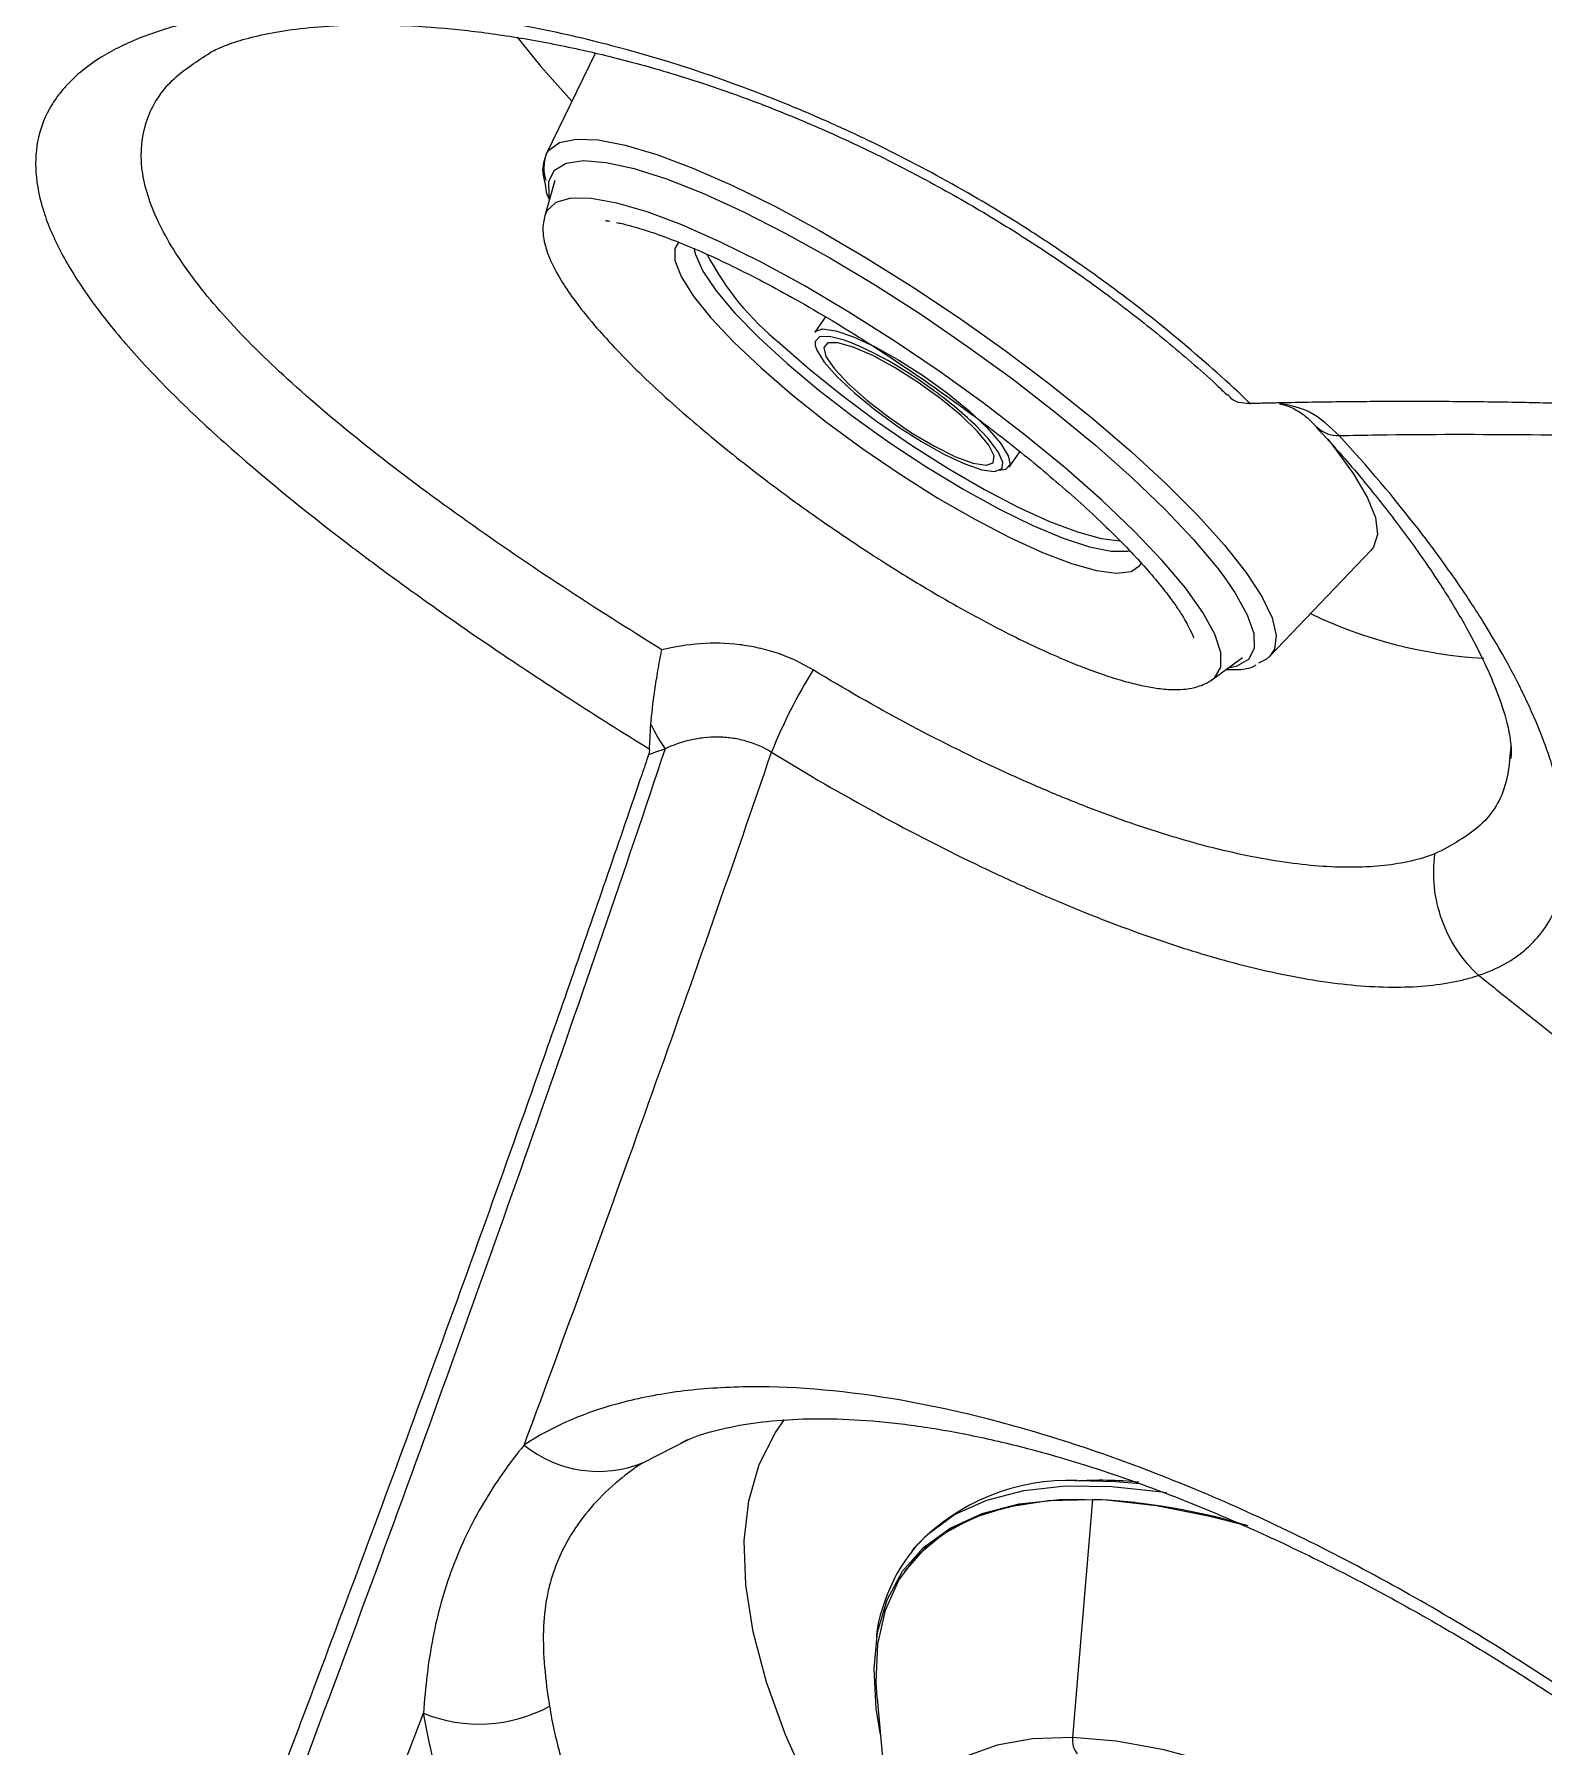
# Model space of a CAD drawing. Extents: x 398 to 508, y 623 to 782.
# Drawn here: x 490.089 to 493.027, y 723.724 to 727.055 of the extents above; entities that cross this region are included whole.
import ezdxf

# ---------------------------------------------------------------- set-up
doc = ezdxf.new("R2010")
doc.units = 0
doc.header["$MEASUREMENT"] = 0
doc.layers.add('GEOMETRY', color=2, linetype='Continuous', lineweight=25)

msp = doc.modelspace()

# ---------------------------------------------------------------- linework, layer by layer
at = {"layer": 'GEOMETRY'}
for p, q in [((491.1804, 727.0178), (491.0855, 726.8216)), ((491.102, 726.7707), (491.0827, 726.7021)), ((491.6286, 726.5056), (491.608, 726.4752)), ((492.4534, 726.3365), (492.4557, 726.3366)), ((491.9861, 726.213), (492.0073, 726.243)), ((492.4937, 725.8453), (492.69, 726.0508)), ((492.3828, 725.8007), (492.4403, 725.8428)), ((492.3803, 725.799), (492.3828, 725.8007)), ((491.2734, 724.2765), (491.3634, 724.3224)), ((492.1484, 724.2051), (492.1095, 723.742)), ((491.8052, 724.1147), (491.7975, 724.1051)), ((491.7975, 724.1051), (491.8021, 724.1107)), ((491.7294, 723.8182), (491.7655, 723.4242))]:
    msp.add_line(p, q, dxfattribs=at)
at = {"layer": 'GEOMETRY', "flags": 128}
for points in [[(491.0288, 727.0496), (491.0753, 726.992), (491.1353, 726.9247)], [(491.0855, 726.8216), (491.0905, 726.8296), (491.1115, 726.8445), (491.1436, 726.8512), (491.1864, 726.8495), (491.2391, 726.8393), (491.301, 726.821), (491.3709, 726.7947), (491.4478, 726.761), (491.5304, 726.7203), (491.6172, 726.6733), (491.707, 726.6209), (491.7982, 726.5638), (491.8893, 726.5031), (491.9788, 726.4396), (492.0653, 726.3745), (492.1473, 726.3088), (492.2235, 726.2436), (492.2927, 726.18), (492.3536, 726.1189), (492.4054, 726.0615), (492.4471, 726.0086), (492.478, 725.9612), (492.4978, 725.9199), (492.5059, 725.8856), (492.5024, 725.8587), (492.4937, 725.8453)], [(491.0923, 726.7362), (491.0914, 726.7402), (491.0907, 726.7695), (491.1017, 726.7909), (491.1243, 726.8042), (491.158, 726.8091), (491.2023, 726.8056), (491.2565, 726.7937), (491.2645, 726.7914)], [(491.2645, 726.7914), (491.3195, 726.7736), (491.3904, 726.7456), (491.4679, 726.7102), (491.5507, 726.6681), (491.6373, 726.62), (491.7263, 726.5666), (491.8162, 726.5089), (491.9054, 726.4479), (491.9925, 726.3847), (492.0758, 726.3202), (492.154, 726.2556), (492.2257, 726.1921), (492.2898, 726.1306), (492.3451, 726.0723), (492.3906, 726.0182), (492.4029, 726.0021)], [(491.5036, 726.6119), (491.4236, 726.6515), (491.3493, 726.6842), (491.282, 726.7094), (491.2229, 726.7266), (491.173, 726.7355), (491.1332, 726.736), (491.1043, 726.728), (491.0867, 726.7117), (491.0827, 726.7021)], [(491.3433, 726.6513), (491.3357, 726.6385), (491.336, 726.6148), (491.3481, 726.5838), (491.3717, 726.5464), (491.4061, 726.5035), (491.4505, 726.4562), (491.5036, 726.4058), (491.5642, 726.3535), (491.6307, 726.3007), (491.7013, 726.2488), (491.7742, 726.1991), (491.8475, 726.1529), (491.9193, 726.1115), (491.9878, 726.0758), (492.0512, 726.0468), (492.1078, 726.0252), (492.1562, 726.0117), (492.1952, 726.0065), (492.2236, 726.0098), (492.2408, 726.0216), (492.2441, 726.0275)], [(491.373, 726.6386), (491.3757, 726.6263), (491.3901, 726.5943), (491.4161, 726.556), (491.4528, 726.5125), (491.4992, 726.4648), (491.5542, 726.4144), (491.6161, 726.3626), (491.6833, 726.3108), (491.7539, 726.2604), (491.8261, 726.2128), (491.8979, 726.1693), (491.9673, 726.1311), (492.0323, 726.0993), (492.0914, 726.0746), (492.1427, 726.0578), (492.185, 726.0493), (492.217, 726.0494), (492.2222, 726.0504)], [(492.3828, 725.8007), (492.3866, 725.8039), (492.3984, 725.8242), (492.3985, 725.8524), (492.3868, 725.8879), (492.3635, 725.93), (492.3292, 725.9781), (492.2843, 726.0313), (492.2297, 726.0886), (492.1664, 726.149), (492.0955, 726.2114), (492.0182, 726.2747), (491.936, 726.3378), (491.8503, 726.3996), (491.7627, 726.4589), (491.6746, 726.5147), (491.5877, 726.566), (491.5036, 726.6119)], [(491.608, 726.4752), (491.6089, 726.4765), (491.6234, 726.4818), (491.6488, 726.4784), (491.6835, 726.4666), (491.7254, 726.4472), (491.7717, 726.4212), (491.8197, 726.3905), (491.8662, 726.3568), (491.9084, 726.3223), (491.9436, 726.2892), (491.9696, 726.2596), (491.9847, 726.2352), (491.9881, 726.2178), (491.9795, 726.2082), (491.9671, 726.2066)], [(491.6811, 726.4542), (491.6654, 726.46), (491.6364, 726.4673), (491.6172, 726.4663), (491.6089, 726.4572), (491.6091, 726.4498)], [(491.5409, 726.4534), (491.5979, 726.4034), (491.661, 726.3527), (491.7284, 726.3026), (491.7983, 726.2545), (491.8688, 726.2098), (491.938, 726.1697), (492.0039, 726.1352), (492.0648, 726.1074), (492.1191, 726.0868), (492.1652, 726.0742), (492.2018, 726.0699), (492.2026, 726.0699)], [(491.6091, 726.4498), (491.6121, 726.4405), (491.6266, 726.4173), (491.6515, 726.3889), (491.6851, 726.3572), (491.7255, 726.3243), (491.77, 726.2921), (491.8159, 726.2626), (491.8602, 726.2378), (491.9002, 726.2192), (491.9334, 726.2079), (491.9577, 726.2047), (491.9716, 726.2098), (491.9726, 726.211)], [(491.7514, 726.3105), (491.7964, 726.28), (491.8411, 726.2536), (491.8821, 726.2333), (491.9164, 726.2207), (491.9414, 726.2167), (491.9553, 726.2215), (491.9571, 726.2348), (491.9466, 726.2557), (491.9246, 726.2825), (491.8927, 726.3134), (491.8534, 726.3459), (491.8094, 726.3777), (491.7642, 726.4064), (491.7209, 726.43), (491.6829, 726.4466), (491.653, 726.455), (491.6334, 726.4546), (491.6254, 726.4454), (491.6298, 726.4281), (491.6463, 726.4041), (491.6734, 726.375), (491.7094, 726.343), (491.7514, 726.3105)], [(491.9726, 726.211), (491.9741, 726.2228), (491.9652, 726.2429), (491.9454, 726.2689), (491.92, 726.2953)], [(492.6061, 726.2674), (492.6177, 726.253), (492.656, 726.2009), (492.6832, 726.1545), (492.6989, 726.1147), (492.7028, 726.082), (492.695, 726.0571), (492.69, 726.0508)], [(492.4029, 726.0021), (492.4257, 725.9691), (492.4496, 725.9259), (492.4621, 725.8894), (492.4628, 725.8602), (492.4518, 725.8388), (492.4292, 725.8255), (492.4114, 725.8216)], [(492.4937, 725.8453), (492.4872, 725.8396), (492.4712, 725.8316)], [(491.7812, 723.3349), (491.7277, 723.4148), (491.6585, 723.5288), (491.5996, 723.6398), (491.5513, 723.747), (491.5141, 723.8498), (491.4882, 723.9474), (491.4737, 724.0392), (491.4708, 724.1244), (491.4795, 724.2025), (491.4997, 724.2729), (491.5314, 724.3352), (491.5492, 724.3603)], [(491.8021, 724.1107), (491.8281, 724.1376), (491.8802, 724.1754), (491.9426, 724.2038), (492.0148, 724.2225), (492.0962, 724.2314), (492.1862, 724.2304), (492.2839, 724.2195), (492.2929, 724.2181)], [(492.1189, 724.2416), (492.1939, 724.2401), (492.2414, 724.2359)], [(491.7359, 723.7477), (491.7277, 723.7974), (491.7233, 723.8755), (491.7304, 723.9466), (491.749, 724.01), (491.7789, 724.0652), (491.8199, 724.1118), (491.8717, 724.1494), (491.9338, 724.1776), (492.0056, 724.1962), (492.0865, 724.2051), (492.1759, 724.2041), (492.273, 724.1932), (492.377, 724.1727), (492.441, 724.1561)], [(491.7294, 723.8182), (491.7274, 723.8505), (491.7306, 723.9238), (491.7454, 723.9898), (491.7715, 724.0477), (491.8088, 724.0971), (491.857, 724.1377), (491.9155, 724.169), (491.984, 724.1908), (492.0619, 724.2028), (492.1484, 724.2051)], [(492.2317, 724.199), (492.179, 724.2037), (492.0898, 724.2047), (492.009, 724.1959), (491.9373, 724.1773), (491.8754, 724.1492), (491.8237, 724.1117), (491.7827, 724.0651)], [(492.1095, 723.742), (492.032, 723.7395), (491.9631, 723.7273), (491.9035, 723.7056), (491.8539, 723.6746), (491.8147, 723.6345), (491.7865, 723.5859), (491.7694, 723.5291), (491.7689, 723.5268)], [(493.0429, 723.3568), (492.931, 723.431), (492.8186, 723.4987), (492.7066, 723.5592), (492.5964, 723.6118), (492.4891, 723.6561), (492.3857, 723.6916), (492.2873, 723.7179), (492.1949, 723.7348), (492.1095, 723.742)]]:
    msp.add_lwpolyline(points, dxfattribs=at)
at = {"layer": 'GEOMETRY'}
for centre, radius, start, end in [((491.1578, 726.7952), 0.0769, 159.9023, 198.0466), ((491.8848, 726.8813), 0.549, 207.5889, 231.2086), ((491.3792, 725.7539), 0.7625, 53.2136, 66.6791), ((491.3875, 725.7345), 0.7733, 46.4808, 54.5685), ((492.6254, 726.3305), 0.0561, 225.7378, 272.9765), ((492.9589, 726.7312), 0.8912, 244.3224, 266.8362), ((492.4966, 725.2669), 1.0486, 148.2625, 158.0656), ((491.5673, 725.8436), 0.3075, 205.2368, 215.4538), ((491.1869, 724.4892), 0.2296, 231.0252, 292.1231), ((492.1025, 723.8309), 0.411, 87.7094, 136.3352), ((492.1633, 723.4206), 0.8216, 84.7542, 93.4304), ((492.0915, 722.953), 1.2534, 73.3185, 87.4004), ((490.9547, 724.0571), 0.2891, 248.0449, 298.3376), ((492.1541, 723.7375), 0.0448, 174.3083, 217.4585)]:
    msp.add_arc(centre, radius, start, end, dxfattribs=at)
for points, knots in [([(492.4556, 726.3366), (492.371, 726.4173), (492.2796, 726.4941), (492.1567, 726.5846), (492.1318, 726.6024), (492.0816, 726.6369), (492.0562, 726.6538), (491.9796, 726.7032), (491.9276, 726.7344), (491.8219, 726.7935), (491.7681, 726.8215), (491.6862, 726.8609), (491.6587, 726.8735), (491.6041, 726.8977), (491.5769, 726.9093), (491.4408, 726.9646), (491.3326, 727.0008), (491.1986, 727.0366), (491.172, 727.0433), (491.1194, 727.0555), (491.0934, 727.0611), (491.0162, 727.0765), (490.966, 727.0847), (490.8679, 727.0975), (490.82, 727.102), (490.7501, 727.106), (490.7271, 727.1069), (490.6821, 727.1078), (490.6601, 727.1078), (490.5529, 727.1054), (490.4752, 727.0966), (490.389, 727.0775), (490.3723, 727.0732), (490.3401, 727.0639), (490.3246, 727.0588), (490.2803, 727.0425), (490.2535, 727.0301), (490.2058, 727.0025), (490.1848, 726.9872), (490.1578, 726.9619), (490.1495, 726.9532), (490.1347, 726.935), (490.1281, 726.9257), (490.0993, 726.8774), (490.0892, 726.834), (490.0943, 726.7612), (490.0994, 726.736), (490.116, 726.684), (490.1276, 726.6571), (490.1497, 726.6153), (490.1578, 726.6012), (490.1758, 726.5724), (490.1856, 726.5577), (490.2172, 726.5133), (490.2411, 726.4832), (490.2942, 726.4218), (490.3234, 726.3906), (490.3712, 726.3429), (490.3878, 726.3268), (490.4222, 726.2943), (490.4401, 726.2779), (490.5319, 726.1959), (490.613, 726.1298), (490.7232, 726.0458), (490.7457, 726.0289), (490.7916, 725.9951), (490.815, 725.9781), (490.8857, 725.9275), (490.9338, 725.894), (491.0806, 725.7945), (491.1819, 725.7291), (491.2866, 725.6646)], [0, 0, 0, 0, 0.0625, 0.0625, 0.078125, 0.078125, 0.09375, 0.09375, 0.125, 0.125, 0.15625, 0.15625, 0.171875, 0.171875, 0.1875, 0.1875, 0.25, 0.25, 0.265625, 0.265625, 0.28125, 0.28125, 0.3125, 0.3125, 0.34375, 0.34375, 0.359375, 0.359375, 0.375, 0.375, 0.4375, 0.4375, 0.453125, 0.453125, 0.46875, 0.46875, 0.5, 0.5, 0.53125, 0.53125, 0.546875, 0.546875, 0.5625, 0.5625, 0.625, 0.625, 0.65625, 0.65625, 0.6875, 0.6875, 0.703125, 0.703125, 0.71875, 0.71875, 0.75, 0.75, 0.78125, 0.78125, 0.796875, 0.796875, 0.8125, 0.8125, 0.875, 0.875, 0.890625, 0.890625, 0.90625, 0.90625, 0.9375, 0.9375, 1, 1, 1, 1]), ([(490.4311, 727.019), (490.4346, 727.021), (490.4443, 727.0266), (490.4734, 727.0383), (490.5173, 727.0511), (490.5739, 727.0623), (490.6423, 727.0703), (490.7223, 727.0741), (490.8129, 727.0727), (490.9129, 727.0652), (491.0208, 727.051), (491.1349, 727.0298), (491.2531, 727.0015), (491.3736, 726.966), (491.4949, 726.9236), (491.6157, 726.8743), (491.7362, 726.8183), (491.8558, 726.7557), (491.9739, 726.6868), (492.0882, 726.6128), (492.1971, 726.5349), (492.2989, 726.4535), (492.3702, 726.3924), (492.4054, 726.3581), (492.4112, 726.3525)], [0, 0, 0, 0, 0.022676, 0.063539, 0.105573, 0.149335, 0.194966, 0.242378, 0.291334, 0.341497, 0.392472, 0.443842, 0.495133, 0.545942, 0.596015, 0.645673, 0.694816, 0.744662, 0.794799, 0.84472, 0.893995, 0.942383, 0.9906, 1, 1, 1, 1]), ([(491.3104, 725.8575), (491.2458, 725.8981), (491.1151, 725.9802), (490.9282, 726.108), (490.7521, 726.2386), (490.5986, 726.3661), (490.4719, 726.4888), (490.3776, 726.603), (490.3161, 726.7109), (490.2913, 726.8089), (490.3053, 726.8965), (490.3514, 726.9675), (490.4066, 727.003), (490.4313, 727.0188)], [0, 0, 0, 0, 0.091369, 0.184772, 0.279852, 0.377394, 0.467812, 0.560629, 0.65042, 0.74288, 0.83273, 0.92532, 1, 1, 1, 1]), ([(491.0855, 726.8215), (491.0815, 726.8105), (491.0755, 726.7941), (491.0813, 726.7705), (491.0833, 726.7627)], [0, 0, 0, 0, 0.667906, 1, 1, 1, 1]), ([(491.0833, 726.7627), (491.0839, 726.7563), (491.0846, 726.7475), (491.09, 726.7362), (491.0914, 726.7332)], [0, 0, 0, 0, 0.726637, 1, 1, 1, 1]), ([(491.0827, 726.7021), (491.0817, 726.6977), (491.078, 726.682), (491.0798, 726.6538), (491.0905, 726.6197), (491.1108, 726.5805), (491.1401, 726.537), (491.1749, 726.4934), (491.2168, 726.4469), (491.2607, 726.402), (491.3104, 726.355), (491.3639, 726.3074), (491.4198, 726.2605), (491.472, 726.2188), (491.5212, 726.1811), (491.5719, 726.1435), (491.6089, 726.1175), (491.6298, 726.1029)], [0, 0, 0, 0, 0.026475, 0.094681, 0.174236, 0.261764, 0.333056, 0.422471, 0.490717, 0.561088, 0.632227, 0.702711, 0.770284, 0.835464, 0.882897, 0.934069, 1, 1, 1, 1]), ([(491.2006, 726.6927), (491.2006, 726.6927), (491.2006, 726.6927), (491.2013, 726.6926), (491.2034, 726.6923), (491.2061, 726.692), (491.208, 726.6916), (491.2086, 726.6915)], [0, 0, 0, 0, 0.012785, 0.062237, 0.341666, 0.794707, 1, 1, 1, 1]), ([(491.2221, 726.6888), (491.2238, 726.6885), (491.2317, 726.687), (491.2558, 726.6809), (491.2928, 726.6696), (491.3401, 726.6521), (491.3923, 726.6302), (491.4483, 726.6041), (491.5083, 726.5737), (491.5729, 726.5385), (491.6351, 726.5023), (491.6919, 726.4674), (491.7525, 726.4288), (491.7952, 726.3996), (491.8226, 726.381)], [0, 0, 0, 0, 0.015801, 0.075019, 0.164116, 0.258184, 0.348051, 0.442584, 0.538042, 0.632152, 0.736745, 0.812992, 0.880334, 1, 1, 1, 1]), ([(491.8226, 726.381), (491.8491, 726.3623), (491.8864, 726.336), (491.94, 726.296), (491.9848, 726.2615), (492.0354, 726.2207), (492.0848, 726.1791), (492.132, 726.1373), (492.1757, 726.0963), (492.215, 726.057), (492.2491, 726.0204), (492.2776, 725.9871), (492.2995, 725.9592), (492.3139, 725.9386), (492.3288, 725.9156), (492.3391, 725.8962), (492.3446, 725.8828), (492.3451, 725.8814), (492.3452, 725.8812), (492.3452, 725.8811), (492.3452, 725.8811), (492.3452, 725.8811)], [0, 0, 0, 0, 0.102226, 0.144278, 0.213691, 0.285207, 0.359287, 0.434521, 0.510126, 0.585055, 0.658325, 0.728696, 0.793986, 0.84755, 0.875225, 0.987506, 0.997069, 0.999538, 0.999946, 0.999999, 1, 1, 1, 1]), ([(492.4534, 726.3365), (492.4393, 726.3373), (492.4233, 726.3381), (492.4137, 726.3522), (492.4126, 726.3539)], [0, 0, 0, 0, 0.881792, 1, 1, 1, 1]), ([(493.3248, 726.3266), (493.3066, 726.3275), (493.2703, 726.3293), (493.2157, 726.3317), (493.1612, 726.3338), (493.1067, 726.3356), (493.0524, 726.3371), (492.9982, 726.3383), (492.9441, 726.3393), (492.8901, 726.34), (492.8362, 726.3404), (492.7825, 726.3406), (492.7289, 726.3406), (492.6755, 726.3403), (492.6222, 726.3397), (492.5691, 726.339), (492.5236, 726.3381), (492.4858, 726.3373), (492.4657, 726.3368), (492.4556, 726.3366)], [0, 0, 0, 0, 0.065322, 0.130196, 0.194624, 0.258609, 0.322151, 0.385249, 0.447903, 0.510111, 0.571875, 0.633191, 0.694061, 0.754482, 0.814454, 0.873976, 0.933048, 0.96656, 1, 1, 1, 1]), ([(492.5121, 726.3363), (492.5201, 726.3342), (492.5357, 726.3301), (492.5615, 726.3148), (492.5782, 726.2977), (492.5858, 726.2899)], [0, 0, 0, 0, 0.364937, 0.712081, 1, 1, 1, 1]), ([(492.6284, 726.2744), (492.6099, 726.2918), (492.5748, 726.3248), (492.5324, 726.3331), (492.5122, 726.337)], [0, 0, 0, 0, 0.524561, 1, 1, 1, 1]), ([(492.5839, 726.2908), (492.601, 726.2721), (492.645, 726.2242), (492.7076, 726.1482), (492.7717, 726.064), (492.8269, 725.9835), (492.8726, 725.9082), (492.9085, 725.8399), (492.9347, 725.7801), (492.9517, 725.7303), (492.9606, 725.6914), (492.9637, 725.6638), (492.963, 725.6491), (492.9625, 725.6469), (492.9624, 725.6463)], [0, 0, 0, 0, 0.062382, 0.159816, 0.257196, 0.35379, 0.448898, 0.541828, 0.631963, 0.718872, 0.802441, 0.885298, 0.969212, 1, 1, 1, 1]), ([(492.6284, 726.2744), (492.6531, 726.2749), (492.7794, 726.2771), (493.0033, 726.2771), (493.2322, 726.2728), (493.3597, 726.2665), (493.3924, 726.2649)], [0, 0, 0, 0, 0.093984, 0.480399, 0.866707, 1, 1, 1, 1]), ([(492.8997, 725.2245), (492.937, 725.2369), (492.968, 725.2543), (493.0182, 725.2986), (493.0374, 725.3254), (493.0538, 725.365), (493.0567, 725.3733), (493.0617, 725.3903), (493.0638, 725.399), (493.0689, 725.426), (493.0707, 725.4449), (493.0714, 725.5047), (493.0656, 725.5483), (493.0504, 725.6077), (493.0469, 725.6199), (493.0393, 725.6445), (493.0351, 725.6569), (493.0213, 725.6948), (493.0107, 725.7207), (492.9742, 725.8002), (492.9441, 725.8556), (492.8989, 725.9281), (492.8894, 725.9427), (492.8699, 725.9722), (492.8598, 725.9869), (492.8286, 726.0314), (492.8065, 726.0613), (492.7367, 726.1516), (492.6851, 726.2126), (492.6284, 726.2744)], [0, 0, 0, 0, 0.125, 0.125, 0.25, 0.25, 0.28125, 0.28125, 0.3125, 0.3125, 0.375, 0.375, 0.5, 0.5, 0.53125, 0.53125, 0.5625, 0.5625, 0.625, 0.625, 0.75, 0.75, 0.78125, 0.78125, 0.8125, 0.8125, 0.875, 0.875, 1, 1, 1, 1]), ([(491.6298, 726.1029), (491.6569, 726.0844), (491.6951, 726.0583), (491.7519, 726.0218), (491.8001, 725.9919), (491.8565, 725.9584), (491.9138, 725.9261), (491.9713, 725.8956), (492.0272, 725.868), (492.0804, 725.8438), (492.1299, 725.8235), (492.1746, 725.8073), (492.2137, 725.7954), (492.247, 725.7873), (492.2784, 725.7819), (492.3056, 725.7796), (492.3324, 725.781), (492.3487, 725.7841), (492.3692, 725.7917), (492.3779, 725.7974), (492.3828, 725.8007)], [0, 0, 0, 0, 0.084855, 0.119548, 0.176634, 0.235128, 0.296979, 0.360362, 0.424441, 0.488457, 0.55171, 0.613387, 0.672232, 0.725431, 0.774739, 0.833927, 0.883454, 0.936184, 0.963773, 1, 1, 1, 1]), ([(492.3292, 725.9142), (492.3292, 725.9142), (492.3292, 725.9142), (492.3292, 725.9142), (492.3295, 725.9137), (492.3306, 725.9117), (492.3318, 725.9095), (492.3325, 725.9081), (492.3327, 725.9078), (492.3327, 725.9078), (492.3327, 725.9078)], [0, 0, 0, 0, 0.001092, 0.009483, 0.043555, 0.267971, 0.804253, 0.955524, 0.994617, 1, 1, 1, 1]), ([(491.6048, 725.8185), (491.5828, 725.8318), (491.5597, 725.8426), (491.5233, 725.8549), (491.511, 725.8584), (491.4862, 725.8639), (491.4738, 725.8661), (491.4363, 725.8706), (491.411, 725.8712), (491.3599, 725.8676), (491.3349, 725.8635), (491.3104, 725.8575)], [0, 0, 0, 0, 0.25, 0.25, 0.375, 0.375, 0.5, 0.5, 0.75, 0.75, 1, 1, 1, 1]), ([(491.2892, 725.7125), (491.2907, 725.7324), (491.2932, 725.7547), (491.2985, 725.7915), (491.3006, 725.8043), (491.304, 725.8239), (491.3052, 725.8305), (491.3077, 725.8439), (491.3091, 725.8507), (491.3104, 725.8575)], [0, 0, 0, 0, 0.5, 0.5, 0.75, 0.75, 0.875, 0.875, 1, 1, 1, 1]), ([(492.8148, 725.4606), (492.8003, 725.4551), (492.7847, 725.4505), (492.7518, 725.4429), (492.7344, 725.44), (492.6794, 725.434), (492.6396, 725.4335), (492.554, 725.4393), (492.5081, 725.4455), (492.4346, 725.4601), (492.4093, 725.4658), (492.3578, 725.4787), (492.3317, 725.486), (492.2517, 725.5101), (492.1966, 725.5291), (492.111, 725.5623), (492.0819, 725.5741), (492.0231, 725.5992), (491.9936, 725.6124), (491.9048, 725.6536), (491.8453, 725.6833), (491.7256, 725.7474), (491.6653, 725.7818), (491.6048, 725.8185)], [0, 0, 0, 0, 0.0625, 0.0625, 0.125, 0.125, 0.25, 0.25, 0.375, 0.375, 0.4375, 0.4375, 0.5, 0.5, 0.625, 0.625, 0.6875, 0.6875, 0.75, 0.75, 0.875, 0.875, 1, 1, 1, 1]), ([(492.4086, 725.8196), (492.4143, 725.8193), (492.437, 725.8185), (492.4566, 725.8216), (492.4663, 725.8279), (492.467, 725.8284)], [0, 0, 0, 0, 0.23935, 0.944624, 1, 1, 1, 1]), ([(491.3169, 725.6653), (491.2377, 725.4278), (491.1545, 725.1855), (490.9811, 724.6912), (490.8909, 724.4392), (490.7029, 723.9254), (490.6051, 723.6635), (490.4017, 723.1296), (490.296, 722.8576), (490.1857, 722.5805)], [0, 0, 0, 0, 0.25, 0.25, 0.5, 0.5, 0.75, 0.75, 1, 1, 1, 1]), ([(491.3169, 725.6653), (491.3326, 725.6727), (491.3489, 725.6785), (491.3745, 725.6846), (491.3832, 725.6861), (491.4011, 725.6882), (491.4101, 725.6887), (491.4282, 725.6885), (491.4372, 725.6878), (491.4552, 725.6853), (491.4642, 725.6834), (491.4909, 725.6758), (491.5079, 725.6684), (491.5239, 725.6586)], [0, 0, 0, 0, 0.25, 0.25, 0.375, 0.375, 0.5, 0.5, 0.625, 0.625, 0.75, 0.75, 1, 1, 1, 1]), ([(492.9624, 725.6707), (492.9604, 725.6462), (492.9556, 725.5844), (492.9091, 725.5102), (492.8466, 725.4773), (492.8148, 725.4606)], [0, 0, 0, 0, 0.244328, 0.615816, 1, 1, 1, 1]), ([(491.2848, 725.6541), (491.2803, 725.6409), (491.2542, 725.5642), (491.2059, 725.4232), (491.1388, 725.23), (491.0573, 724.998), (490.9612, 724.7283), (490.8501, 724.422), (490.739, 724.1207), (490.6474, 723.8761), (490.5761, 723.6874), (490.5249, 723.5528), (490.4729, 723.4171), (490.4203, 723.2804), (490.3668, 723.1426), (490.3127, 723.0038), (490.2577, 722.8639), (490.202, 722.723), (490.1643, 722.6282), (490.1454, 722.5808)], [0, 0, 0, 0, 0.0138665, 0.0809915, 0.1477522, 0.2141445, 0.3190882, 0.4208516, 0.51941, 0.6147413, 0.6573269, 0.6999716, 0.7426744, 0.7854336, 0.8282472, 0.871113, 0.9140288, 0.9569921, 1, 1, 1, 1]), ([(491.0425, 724.3107), (491.1288, 724.5434), (491.212, 724.772), (491.3724, 725.2213), (491.4499, 725.4419), (491.5239, 725.6586)], [0, 0, 0, 0, 0.5, 0.5, 1, 1, 1, 1]), ([(491.5239, 725.6586), (491.593, 725.6161), (491.6616, 725.5764), (491.7981, 725.5019), (491.866, 725.4671), (491.9671, 725.4189), (492.0007, 725.4035), (492.0677, 725.3739), (492.1008, 725.36), (492.1982, 725.3208), (492.2609, 725.2981), (492.3517, 725.269), (492.3815, 725.2602), (492.4399, 725.2443), (492.4687, 725.2371), (492.5521, 725.2188), (492.6041, 725.2104), (492.7012, 725.2011), (492.7463, 725.2003), (492.8086, 725.2049), (492.8283, 725.2075), (492.8563, 725.2127), (492.8654, 725.2147), (492.8785, 725.2181), (492.885, 725.2199), (492.8924, 725.2221), (492.8955, 725.2231), (492.8976, 725.2238), (492.8987, 725.2241), (492.8997, 725.2245)], [0, 0, 0, 0, 0.125, 0.125, 0.25, 0.25, 0.3125, 0.3125, 0.375, 0.375, 0.5, 0.5, 0.5625, 0.5625, 0.625, 0.625, 0.75, 0.75, 0.875, 0.875, 0.9375, 0.9375, 0.96875, 0.96875, 0.984375, 0.992188, 0.996094, 0.996094, 1, 1, 1, 1]), ([(492.8997, 725.2245), (492.884, 725.2389), (492.8699, 725.2554), (492.8459, 725.2917), (492.836, 725.3114), (492.8212, 725.3527), (492.8162, 725.3742), (492.8116, 725.4175), (492.8119, 725.4394), (492.8148, 725.4606)], [0, 0, 0, 0, 0.25, 0.25, 0.5, 0.5, 0.75, 0.75, 1, 1, 1, 1]), ([(492.8997, 725.2245), (492.9259, 725.2037), (492.9785, 725.1622), (493.057, 725.0995), (493.1354, 725.0367), (493.2136, 724.9736), (493.2917, 724.9102), (493.3436, 724.8678), (493.3696, 724.8466)], [0, 0, 0, 0, 0.166538, 0.333127, 0.499768, 0.66646, 0.833204, 1, 1, 1, 1]), ([(494.7306, 721.2753), (494.7576, 721.33), (494.7744, 721.393), (494.7824, 721.482), (494.7833, 721.5003), (494.7838, 721.538), (494.7834, 721.5573), (494.7802, 721.6163), (494.7754, 721.6571), (494.7532, 721.7839), (494.7281, 721.874), (494.6834, 721.9939), (494.6738, 722.0183), (494.6534, 722.0673), (494.6426, 722.0919), (494.6084, 722.1664), (494.5832, 722.2167), (494.5283, 722.3185), (494.4985, 722.3701), (494.4502, 722.4484), (494.4335, 722.4746), (494.3989, 722.5274), (494.381, 722.554), (494.2889, 722.687), (494.2077, 722.7926), (494.075, 722.9497), (494.0289, 723.0018), (493.957, 723.0797), (493.9326, 723.1056), (493.8827, 723.1573), (493.8574, 723.1829), (493.7298, 723.3097), (493.6231, 723.407), (493.4564, 723.5469), (493.3998, 723.5925), (493.313, 723.6593), (493.2837, 723.6813), (493.2251, 723.7245), (493.1957, 723.7456), (493.0486, 723.8492), (492.9298, 723.9253), (492.75, 724.0292), (492.6898, 724.0622), (492.5689, 724.1246), (492.5091, 724.1536), (492.3316, 724.234), (492.2159, 724.2791), (492.0746, 724.3247), (492.0465, 724.3333), (491.9907, 724.3493), (491.9629, 724.3568), (491.8808, 724.3775), (491.8276, 724.3888), (491.6727, 724.4158), (491.5755, 724.4246), (491.462, 724.4238), (491.4397, 724.4231), (491.396, 724.4204), (491.3746, 724.4185), (491.3124, 724.411), (491.2732, 724.4038), (491.1625, 724.3753), (491.0977, 724.3475), (491.0425, 724.3107)], [0, 0, 0, 0, 0.0625, 0.0625, 0.078125, 0.078125, 0.09375, 0.09375, 0.125, 0.125, 0.1875, 0.1875, 0.203125, 0.203125, 0.21875, 0.21875, 0.25, 0.25, 0.28125, 0.28125, 0.296875, 0.296875, 0.3125, 0.3125, 0.375, 0.375, 0.40625, 0.40625, 0.421875, 0.421875, 0.4375, 0.4375, 0.5, 0.5, 0.53125, 0.53125, 0.546875, 0.546875, 0.5625, 0.5625, 0.625, 0.625, 0.65625, 0.65625, 0.6875, 0.6875, 0.75, 0.75, 0.765625, 0.765625, 0.78125, 0.78125, 0.8125, 0.8125, 0.875, 0.875, 0.890625, 0.890625, 0.90625, 0.90625, 0.9375, 0.9375, 1, 1, 1, 1]), ([(491.3478, 724.3152), (491.3529, 724.3176), (491.3729, 724.3273), (491.419, 724.341), (491.486, 724.3544), (491.5633, 724.3618), (491.6495, 724.3628), (491.7444, 724.3566), (491.8472, 724.3429), (491.957, 724.3212), (492.0726, 724.2914), (492.193, 724.2536), (492.3176, 724.2078), (492.4464, 724.154), (492.579, 724.092), (492.7144, 724.0223), (492.8516, 723.945), (492.9892, 723.8609), (493.1262, 723.7704), (493.2612, 723.6744), (493.3932, 723.5735), (493.521, 723.4687), (493.6444, 723.3602), (493.7636, 723.2481), (493.8789, 723.1323), (493.9895, 723.0135), (494.0943, 722.8928), (494.1924, 722.7716), (494.2828, 722.651), (494.3646, 722.5326), (494.4372, 722.4175), (494.5002, 722.307), (494.5537, 722.2012), (494.5984, 722.1), (494.6345, 722.0036), (494.662, 721.913), (494.6809, 721.8297), (494.6917, 721.7545), (494.6949, 721.6891), (494.6927, 721.6403), (494.6882, 721.6179), (494.6866, 721.6098)], [0, 0, 0, 0, 0.009196, 0.035873, 0.06188, 0.087693, 0.113514, 0.139427, 0.165464, 0.191611, 0.217819, 0.243937, 0.269961, 0.296344, 0.323042, 0.349996, 0.377135, 0.404382, 0.431647, 0.458834, 0.485874, 0.512711, 0.539252, 0.565941, 0.592946, 0.620181, 0.647542, 0.674899, 0.702103, 0.729035, 0.755587, 0.781668, 0.807242, 0.832868, 0.858594, 0.884323, 0.909956, 0.935428, 0.960715, 0.985879, 1, 1, 1, 1]), ([(491.0425, 724.3107), (491.0137, 724.2756), (490.9869, 724.2377), (490.9397, 724.1577), (490.9194, 724.1157), (490.8947, 724.0503), (490.8874, 724.028), (490.8748, 723.9827), (490.8694, 723.9596), (490.8558, 723.8891), (490.8502, 723.8404), (490.8466, 723.789)], [0, 0, 0, 0, 0.25, 0.25, 0.5, 0.5, 0.625, 0.625, 0.75, 0.75, 1, 1, 1, 1]), ([(491.2734, 724.2765), (491.2356, 724.2518), (491.201, 724.2221), (491.1434, 724.1554), (491.1204, 724.1184), (491.101, 724.0684), (491.0976, 724.0582), (491.0916, 724.0374), (491.0891, 724.0267), (491.0829, 723.9944), (491.0807, 723.9723), (491.0786, 723.9038), (491.0835, 723.8554), (491.0919, 723.8026)], [0, 0, 0, 0, 0.25, 0.25, 0.5, 0.5, 0.5625, 0.5625, 0.625, 0.625, 0.75, 0.75, 1, 1, 1, 1]), ([(491.8028, 724.1113), (491.7906, 724.0952), (491.7658, 724.0626), (491.7422, 724.0037), (491.7295, 723.9617), (491.7279, 723.938), (491.7279, 723.9376)], [0, 0, 0, 0, 0.324812, 0.658194, 0.994554, 1, 1, 1, 1]), ([(491.0919, 723.8026), (491.0944, 723.787), (491.0974, 723.7711), (491.1046, 723.7388), (491.1086, 723.7225), (491.1224, 723.673), (491.1336, 723.6394), (491.1732, 723.5367), (491.2074, 723.4657), (491.2705, 723.355), (491.2936, 723.3173), (491.343, 723.2418), (491.3693, 723.2039), (491.453, 723.0894), (491.515, 723.0122), (491.6173, 722.8949), (491.6531, 722.8553), (491.7266, 722.7769), (491.7645, 722.7379), (491.881, 722.6214), (491.9627, 722.5445), (492.0697, 722.4492), (492.0913, 722.4302), (492.1351, 722.3922), (492.1573, 722.3732), (492.224, 722.3168), (492.269, 722.2798), (492.4048, 722.1707), (492.4969, 722.1003), (492.6374, 721.9983), (492.6846, 721.9649), (492.7798, 721.8993), (492.8273, 721.8675), (492.9689, 721.7752), (493.0624, 721.7177), (493.2015, 721.6378), (493.2477, 721.6122), (493.3166, 721.5755), (493.3396, 721.5635), (493.3853, 721.5402), (493.4079, 721.5289), (493.5201, 721.4742), (493.6067, 721.4361), (493.7322, 721.3877), (493.7733, 721.373), (493.8338, 721.3533), (493.8538, 721.3471), (493.8934, 721.3354), (493.9131, 721.33), (494.0095, 721.305), (494.0815, 721.2919), (494.2158, 721.2793), (494.2781, 721.2798), (494.3925, 721.2954), (494.4431, 721.3104), (494.4872, 721.3322)], [0, 0, 0, 0, 0.015625, 0.015625, 0.03125, 0.03125, 0.0625, 0.0625, 0.125, 0.125, 0.15625, 0.15625, 0.1875, 0.1875, 0.25, 0.25, 0.28125, 0.28125, 0.3125, 0.3125, 0.375, 0.375, 0.390625, 0.390625, 0.40625, 0.40625, 0.4375, 0.4375, 0.5, 0.5, 0.53125, 0.53125, 0.5625, 0.5625, 0.625, 0.625, 0.65625, 0.65625, 0.671875, 0.671875, 0.6875, 0.6875, 0.75, 0.75, 0.78125, 0.78125, 0.796875, 0.796875, 0.8125, 0.8125, 0.875, 0.875, 0.9375, 0.9375, 1, 1, 1, 1]), ([(490.8466, 723.789), (490.8493, 723.7718), (490.8525, 723.7544), (490.8602, 723.719), (490.8645, 723.7011), (490.8793, 723.647), (490.8913, 723.6102), (490.9337, 723.4976), (490.9704, 723.4196), (491.0382, 723.2983), (491.063, 723.2569), (491.1161, 723.174), (491.1444, 723.1323), (491.2345, 723.0065), (491.3015, 722.9217), (491.3936, 722.8141), (491.4124, 722.7926), (491.451, 722.7492), (491.4707, 722.7275), (491.5304, 722.6628), (491.5715, 722.6198), (491.698, 722.4917), (491.7868, 722.407), (491.9033, 722.3022), (491.9269, 722.2812), (491.9747, 722.2395), (491.9989, 722.2186), (492.0717, 722.1565), (492.1208, 722.1159), (492.2693, 721.996), (492.37, 721.9188), (492.5239, 721.8071), (492.5756, 721.7706), (492.6799, 721.6989), (492.732, 721.6642), (492.8873, 721.5636), (492.9899, 721.5012), (493.1425, 721.4146), (493.1931, 721.3869), (493.2688, 721.3473), (493.294, 721.3344), (493.3441, 721.3093), (493.3689, 721.2971), (493.4919, 721.2383), (493.5868, 721.1977), (493.7243, 721.1462), (493.7693, 721.1307), (493.8356, 721.1098), (493.8575, 721.1033), (493.9008, 721.0911), (493.9223, 721.0854), (494.0278, 721.0594), (494.1066, 721.046), (494.2535, 721.034), (494.3216, 721.0354), (494.4466, 721.0539), (494.5019, 721.0707), (494.5502, 721.0949)], [0, 0, 0, 0, 0.015625, 0.015625, 0.03125, 0.03125, 0.0625, 0.0625, 0.125, 0.125, 0.15625, 0.15625, 0.1875, 0.1875, 0.25, 0.25, 0.265625, 0.265625, 0.28125, 0.28125, 0.3125, 0.3125, 0.375, 0.375, 0.390625, 0.390625, 0.40625, 0.40625, 0.4375, 0.4375, 0.5, 0.5, 0.53125, 0.53125, 0.5625, 0.5625, 0.625, 0.625, 0.65625, 0.65625, 0.671875, 0.671875, 0.6875, 0.6875, 0.75, 0.75, 0.78125, 0.78125, 0.796875, 0.796875, 0.8125, 0.8125, 0.875, 0.875, 0.9375, 0.9375, 1, 1, 1, 1])]:
    msp.add_open_spline(points, degree=3, knots=knots, dxfattribs=at)
for points in [[(491.2866, 725.6646), (491.2869, 725.677), (491.2878, 725.6931), (491.2892, 725.7125)], [(491.2866, 725.6646), (491.2866, 725.6608), (491.2859, 725.6573), (491.2848, 725.654)], [(491.2849, 725.654), (491.2955, 725.6578), (491.3062, 725.6615), (491.3169, 725.6653)], [(490.3467, 722.5116), (490.5236, 722.9498), (490.6894, 723.3756), (490.8466, 723.789)]]:
    msp.add_open_spline(points, degree=3, dxfattribs=at)

doc.saveas('drawing.dxf')
